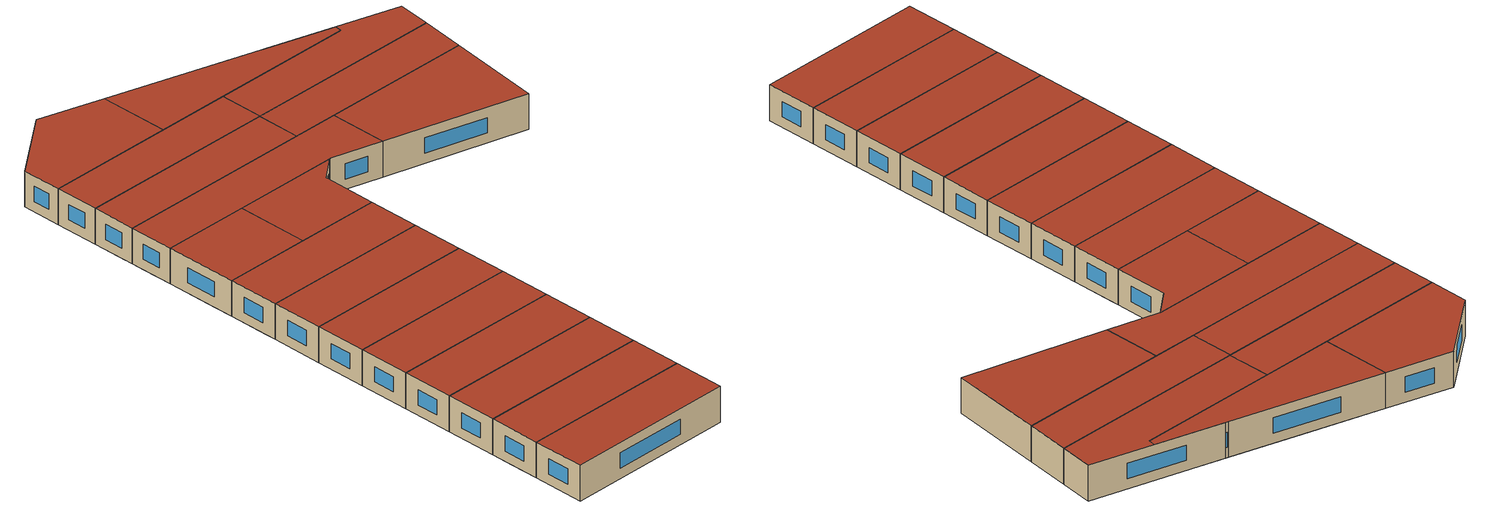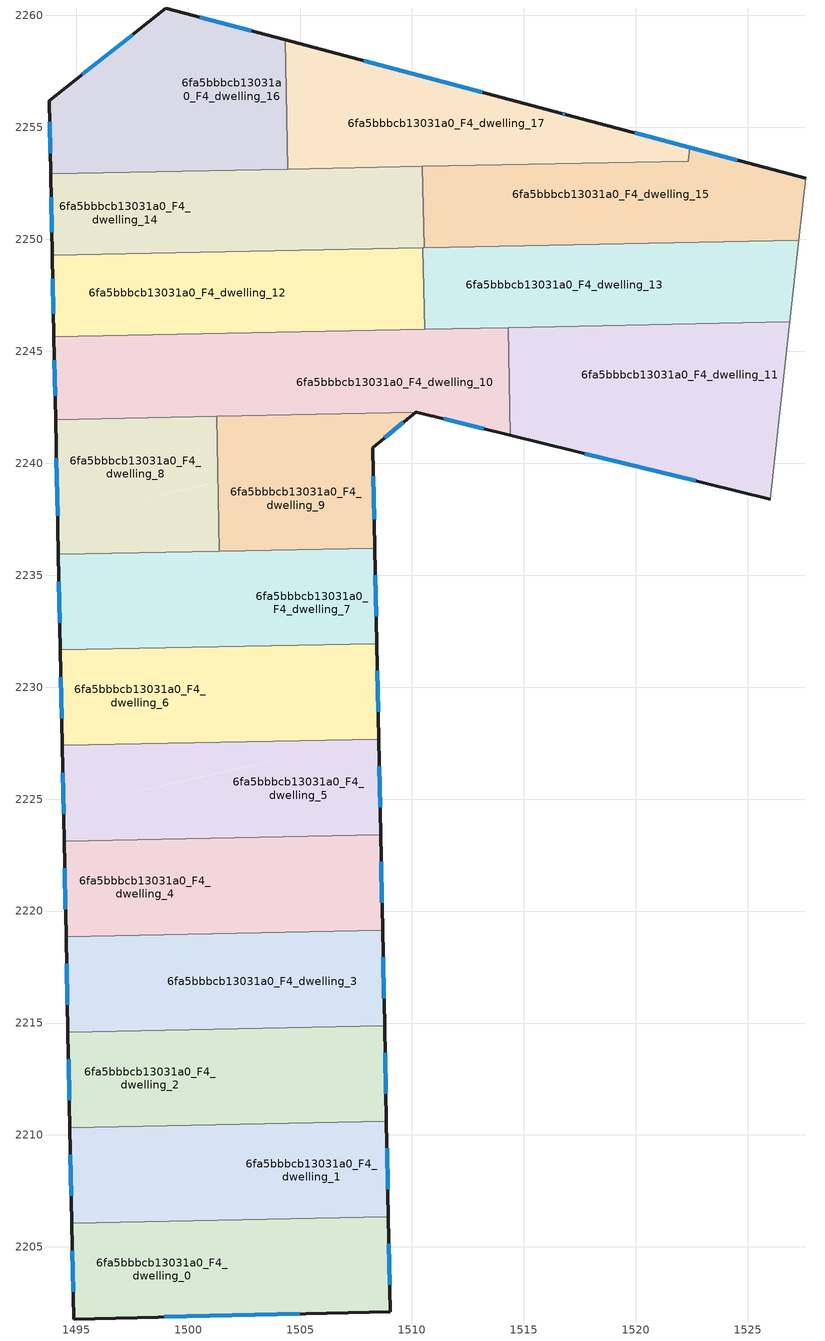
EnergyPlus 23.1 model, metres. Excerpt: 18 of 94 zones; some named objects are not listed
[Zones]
6fa5bbbcb13031a0_F4_dwelling_0
 floor to 6fa5bbbcb13031a0_F3_dwelling_0 (EU_floor_Construction): 1502.46,2206.22 1503.43,2201.97 1494.9,2201.78 1494.81,2206.06 z12
 floor to 6fa5bbbcb13031a0_F3_dwelling_1 (EU_floor_Construction): 1508.95,2206.35 1509.03,2202.1 1503.43,2201.97 1502.46,2206.22 z12
 wall outside (EU_wall_Construction): 1494.81,2206.06 1494.9,2201.78 1509.03,2202.1 1508.95,2206.35 z12:15
 wall to 6fa5bbbcb13031a0_F4_dwelling_1 (EU_wall_Construction): 1508.95,2206.35 1494.81,2206.06 z12:15
 window (EU_Window_Construction): 1509.01,2203.31 1508.97,2205.14 / 1498.93,2201.87 1504.99,2202.01 / 1494.83,2204.84 1494.87,2203 z12.86:14.14
 roof outside (EU_roof_Construction): 1509.03,2202.1 1508.95,2206.35 1494.81,2206.06 1494.9,2201.78 z15
6fa5bbbcb13031a0_F4_dwelling_1
 floor to 6fa5bbbcb13031a0_F3_dwelling_1 (EU_floor_Construction): 1508.86,2210.61 1508.95,2206.35 1502.46,2206.22 1501.61,2209.98 1503.96,2210.52 z12
 floor to 6fa5bbbcb13031a0_F3_dwelling_0 (EU_floor_Construction): 1501.61,2209.98 1502.46,2206.22 1494.81,2206.06 1494.76,2208.42 z12
 floor to 6fa5bbbcb13031a0_F3_dwelling_2 (EU_floor_Construction): 1502.53,2210.49 1502.6,2210.21 1494.76,2208.42 1494.72,2210.33 z12
 floor to 6fa5bbbcb13031a0_F3_dwelling_3 (EU_floor_Construction): 1503.96,2210.52 1502.6,2210.21 1502.53,2210.49 z12
 wall outside (EU_wall_Construction): 1508.95,2206.35 1508.86,2210.62 / 1494.72,2210.33 1494.81,2206.06 z12:15
 wall to 6fa5bbbcb13031a0_F4_dwelling_2 (EU_wall_Construction): 1508.86,2210.62 1494.72,2210.33 z12:15
 window (EU_Window_Construction): 1508.92,2207.57 1508.89,2209.4 / 1494.75,2209.11 1494.78,2207.28 z12.86:14.14
 roof outside (EU_roof_Construction): 1508.95,2206.35 1508.86,2210.62 1494.72,2210.33 1494.81,2206.06 z15
6fa5bbbcb13031a0_F4_dwelling_10
 floor to 6fa5bbbcb13031a0_F3_dwelling_10 (EU_floor_Construction): 1503.52,2245.84 1504.36,2242.16 1494.08,2241.95 1494.03,2244.5 1499.57,2245.76 z12
 floor to 6fa5bbbcb13031a0_F3_dwelling_12 (EU_floor_Construction): 1514.31,2245.69 1514.4,2241.25 1510.18,2242.28 1510.16,2242.27 1504.36,2242.16 1503.52,2245.84 1510.83,2245.99 1511.07,2244.95 z12
 floor to 6fa5bbbcb13031a0_F3_dwelling_13 (EU_floor_Construction): 1514.3,2246.06 1514.31,2245.69 1511.07,2244.95 1510.83,2245.99 z12
 floor to 6fa5bbbcb13031a0_F3_dwelling_14 (EU_floor_Construction): 1499.57,2245.76 1494.03,2244.5 1494.01,2245.65 z12
 wall outside (EU_wall_Construction): 1510.16,2242.27 1510.18,2242.28 1510.21,2242.28 1514.4,2241.25 / 1494.01,2245.65 1494.08,2241.95 z12:15
 wall to 6fa5bbbcb13031a0_F4_dwelling_11 (EU_wall_Construction): 1514.4,2241.25 1514.3,2246.06 z12:15
 wall to 6fa5bbbcb13031a0_F4_dwelling_9 (EU_wall_Construction): 1501.27,2242.09 1510.16,2242.27 z12:15
 wall to 6fa5bbbcb13031a0_F4_dwelling_12 (EU_wall_Construction): 1510.56,2245.98 1494.01,2245.65 z12:15
 wall to 6fa5bbbcb13031a0_F4_dwelling_8 (EU_wall_Construction): 1494.08,2241.95 1501.27,2242.09 z12:15
 wall to 6fa5bbbcb13031a0_F4_dwelling_13 (EU_wall_Construction): 1514.3,2246.06 1510.56,2245.98 z12:15
 window (EU_Window_Construction): 1511.41,2241.98 1513.2,2241.54 / 1494.03,2244.59 1494.06,2243.01 z12.86:14.14
 roof outside (EU_roof_Construction): 1514.4,2241.25 1514.3,2246.06 1494.01,2245.65 1494.08,2241.95 1510.16,2242.27 1510.18,2242.28 1510.21,2242.28 z15
6fa5bbbcb13031a0_F4_dwelling_11
 floor to 6fa5bbbcb13031a0_F3_dwelling_11 (EU_floor_Construction): 1526.88,2246.31 1526,2238.4 1518.06,2240.35 1516.75,2246.11 z12
 floor to 6fa5bbbcb13031a0_F3_dwelling_13 (EU_floor_Construction): 1516.09,2246.09 1514.31,2245.69 1514.3,2246.06 z12
 floor to 6fa5bbbcb13031a0_F3_dwelling_12 (EU_floor_Construction): 1516.75,2246.11 1518.06,2240.35 1514.4,2241.25 1514.31,2245.69 1516.09,2246.09 z12
 wall outside (EU_wall_Construction): 1514.4,2241.25 1526,2238.4 z12:15
 wall adiabatic (EU_wall_Construction): 1526,2238.4 1526.88,2246.31 z12:15
 wall to 6fa5bbbcb13031a0_F4_dwelling_13 (EU_wall_Construction): 1526.88,2246.31 1514.3,2246.06 z12:15
 window (EU_Window_Construction): 1517.71,2240.44 1522.68,2239.22 z12.86:14.14
 roof outside (EU_roof_Construction): 1526,2238.4 1526.88,2246.31 1514.3,2246.06 1514.4,2241.25 z15
6fa5bbbcb13031a0_F4_dwelling_12
 floor to 6fa5bbbcb13031a0_F3_dwelling_12 (EU_floor_Construction): 1510.33,2248.21 1510.54,2247.29 1510.56,2245.98 1503.52,2245.84 1503.34,2246.62 z12
 floor to 6fa5bbbcb13031a0_F3_dwelling_14 (EU_floor_Construction): 1507.37,2249.56 1507.81,2247.64 1499.57,2245.76 1494.01,2245.65 1493.96,2248.17 1499.31,2249.4 z12
 floor to 6fa5bbbcb13031a0_F3_dwelling_13 (EU_floor_Construction): 1510.52,2248.26 1510.54,2247.29 1510.33,2248.21 z12
 floor adiabatic (EU_floor_Construction): 1510.49,2249.62 1510.52,2248.26 1503.34,2246.62 1503.52,2245.84 1499.57,2245.76 1507.81,2247.64 1507.37,2249.56 1499.31,2249.4 1493.96,2248.17 1493.99,2246.36 1493.93,2249.29 z12
 wall outside (EU_wall_Construction): 1493.93,2249.29 1494.01,2245.65 z12:15
 wall to 6fa5bbbcb13031a0_F4_dwelling_13 (EU_wall_Construction): 1510.56,2245.98 1510.49,2249.62 z12:15
 wall to 6fa5bbbcb13031a0_F4_dwelling_14 (EU_wall_Construction): 1510.49,2249.62 1493.93,2249.29 z12:15
 window (EU_Window_Construction): 1493.96,2248.25 1493.99,2246.69 z12.86:14.14
 roof outside (EU_roof_Construction): 1510.56,2245.98 1510.49,2249.62 1493.93,2249.29 1494.01,2245.65 z15
6fa5bbbcb13031a0_F4_dwelling_13
 floor to 6fa5bbbcb13031a0_F3_dwelling_13 (EU_floor_Construction): 1527.28,2249.96 1527.13,2248.61 1516.09,2246.09 1510.83,2245.99 1510.54,2247.29 1510.52,2248.26 1517.09,2249.76 z12
 floor to 6fa5bbbcb13031a0_F3_dwelling_11 (EU_floor_Construction): 1527.13,2248.61 1526.88,2246.31 1516.75,2246.11 1516.72,2246.24 z12
 floor to 6fa5bbbcb13031a0_F3_dwelling_15 (EU_floor_Construction): 1517.09,2249.76 1510.52,2248.26 1510.49,2249.62 z12
 floor to 6fa5bbbcb13031a0_F3_dwelling_12 (EU_floor_Construction): 1510.54,2247.29 1510.83,2245.99 1510.56,2245.98 z12; 1516.72,2246.24 1516.75,2246.11 1516.09,2246.09 z12
 wall adiabatic (EU_wall_Construction): 1526.88,2246.31 1527.28,2249.96 z12:15
 wall to 6fa5bbbcb13031a0_F4_dwelling_15 (EU_wall_Construction): 1527.28,2249.96 1510.54,2249.63 z12:15
 wall to 6fa5bbbcb13031a0_F4_dwelling_14 (EU_wall_Construction): 1510.54,2249.62 1510.49,2249.62 z12:15
 roof outside (EU_roof_Construction): 1526.88,2246.31 1527.28,2249.96 1510.49,2249.62 1510.56,2245.98 z15
6fa5bbbcb13031a0_F4_dwelling_14
 floor to 6fa5bbbcb13031a0_F3_dwelling_14 (EU_floor_Construction): 1507,2251.16 1507.37,2249.56 1499.31,2249.4 z12
 floor to 6fa5bbbcb13031a0_F3_dwelling_16 (EU_floor_Construction): 1500.19,2253.05 1500.94,2249.77 1499.31,2249.4 1493.93,2249.29 1493.86,2252.92 z12
 floor to 6fa5bbbcb13031a0_F3_dwelling_18 (EU_floor_Construction): 1506.54,2253.18 1507,2251.16 1500.94,2249.77 1500.19,2253.05 z12
 floor to 6fa5bbbcb13031a0_F3_dwelling_17 (EU_floor_Construction): 1510.47,2253.26 1510.49,2251.95 1509.05,2251.62 1509.51,2249.6 1507.37,2249.56 1506.54,2253.18 z12
 floor to 6fa5bbbcb13031a0_F3_dwelling_15 (EU_floor_Construction): 1510.49,2251.95 1510.54,2249.63 1509.51,2249.6 1509.05,2251.62 z12
 wall outside (EU_wall_Construction): 1493.86,2252.92 1493.93,2249.29 z12:15
 wall to 6fa5bbbcb13031a0_F4_dwelling_15 (EU_wall_Construction): 1510.54,2249.62 1510.47,2253.26 z12:15
 wall to 6fa5bbbcb13031a0_F4_dwelling_16 (EU_wall_Construction): 1504.46,2253.14 1493.86,2252.92 z12:15
 wall to 6fa5bbbcb13031a0_F4_dwelling_17 (EU_wall_Construction): 1510.46,2253.26 1504.46,2253.14 z12:15
 window (EU_Window_Construction): 1493.88,2251.88 1493.91,2250.33 z12.86:14.14
 roof outside (EU_roof_Construction): 1510.54,2249.62 1510.47,2253.26 1493.86,2252.92 1493.93,2249.29 z15
6fa5bbbcb13031a0_F4_dwelling_15
 floor to 6fa5bbbcb13031a0_F3_dwelling_15 (EU_floor_Construction): 1527.59,2252.73 1527.53,2252.14 1517.09,2249.76 1510.54,2249.62 1510.49,2251.95 1516.78,2253.39 1522.34,2253.5 1522.42,2254.09 1521.25,2254.41 1521.27,2254.41 z12
 floor to 6fa5bbbcb13031a0_F3_dwelling_13 (EU_floor_Construction): 1527.53,2252.14 1527.28,2249.96 1517.09,2249.76 z12
 floor to 6fa5bbbcb13031a0_F3_dwelling_17 (EU_floor_Construction): 1521.27,2254.41 1521.25,2254.41 1516.65,2255.64 1516.9,2255.57 z12; 1516.78,2253.39 1510.49,2251.95 1510.47,2253.26 z12
 wall outside (EU_wall_Construction): 1527.59,2252.73 1516.9,2255.57 1516.65,2255.64 z12:15
 wall adiabatic (EU_wall_Construction): 1527.28,2249.96 1527.59,2252.73 z12:15
 wall to 6fa5bbbcb13031a0_F4_dwelling_17 (EU_wall_Construction): 1516.65,2255.64 1522.42,2254.09 1522.34,2253.5 1510.47,2253.26 z12:15
 window (EU_Window_Construction): 1516.83,2255.59 1516.72,2255.62 / 1524.54,2253.54 1519.95,2254.76 z12.86:14.14
 roof outside (EU_roof_Construction): 1527.28,2249.96 1527.59,2252.73 1516.9,2255.57 1516.65,2255.64 1522.42,2254.09 1522.34,2253.5 1510.47,2253.26 1510.54,2249.62 z15
6fa5bbbcb13031a0_F4_dwelling_16
 floor to 6fa5bbbcb13031a0_F3_dwelling_16 (EU_floor_Construction): 1498.6,2260.01 1500.19,2253.05 1493.86,2252.92 1493.79,2256.18 z12
 floor to 6fa5bbbcb13031a0_F3_dwelling_18 (EU_floor_Construction): 1504.34,2258.91 1504.46,2253.14 1500.19,2253.05 1498.6,2260.01 1499.01,2260.33 z12
 wall outside (EU_wall_Construction): 1504.34,2258.91 1499.01,2260.33 1493.79,2256.18 1493.86,2252.92 z12:15
 wall to 6fa5bbbcb13031a0_F4_dwelling_17 (EU_wall_Construction): 1504.46,2253.14 1504.34,2258.91 z12:15
 window (EU_Window_Construction): 1493.81,2255.25 1493.84,2253.85 / 1497.52,2259.15 1495.28,2257.37 / 1502.82,2259.32 1500.53,2259.93 z12.86:14.14
 roof outside (EU_roof_Construction): 1504.46,2253.14 1504.34,2258.91 1499.01,2260.33 1493.79,2256.18 1493.86,2252.92 z15
6fa5bbbcb13031a0_F4_dwelling_17
 floor to 6fa5bbbcb13031a0_F3_dwelling_17 (EU_floor_Construction): 1521.25,2254.41 1516.78,2253.39 1506.54,2253.18 1505.88,2256.06 1510.82,2257.19 z12
 floor to 6fa5bbbcb13031a0_F3_dwelling_15 (EU_floor_Construction): 1522.42,2254.09 1522.34,2253.5 1516.78,2253.39 1521.25,2254.41 z12
 floor to 6fa5bbbcb13031a0_F3_dwelling_18 (EU_floor_Construction): 1510.82,2257.19 1505.88,2256.06 1506.54,2253.18 1504.46,2253.14 1504.34,2258.91 z12
 wall outside (EU_wall_Construction): 1516.65,2255.64 1504.34,2258.91 z12:15
 window (EU_Window_Construction): 1513.13,2256.57 1507.86,2257.98 z12.86:14.14
 roof outside (EU_roof_Construction): 1522.34,2253.5 1522.42,2254.09 1504.34,2258.91 1504.46,2253.14 z15
6fa5bbbcb13031a0_F4_dwelling_2
 floor to 6fa5bbbcb13031a0_F3_dwelling_2 (EU_floor_Construction): 1501.56,2214.74 1502.53,2210.49 1494.72,2210.33 1494.64,2214.59 z12
 floor to 6fa5bbbcb13031a0_F3_dwelling_1 (EU_floor_Construction): 1508.84,2211.63 1508.86,2210.61 1503.96,2210.52 z12
 floor to 6fa5bbbcb13031a0_F3_dwelling_3 (EU_floor_Construction): 1508.77,2214.88 1508.84,2211.63 1503.96,2210.52 1502.53,2210.49 1501.56,2214.74 z12
 wall outside (EU_wall_Construction): 1508.86,2210.62 1508.77,2214.88 / 1494.64,2214.59 1494.72,2210.33 z12:15
 wall to 6fa5bbbcb13031a0_F4_dwelling_3 (EU_wall_Construction): 1508.77,2214.88 1494.64,2214.59 z12:15
 window (EU_Window_Construction): 1508.84,2211.83 1508.8,2213.66 / 1494.66,2213.38 1494.7,2211.55 z12.86:14.14
 roof outside (EU_roof_Construction): 1508.86,2210.62 1508.77,2214.88 1494.64,2214.59 1494.72,2210.33 z15
6fa5bbbcb13031a0_F4_dwelling_3
 floor to 6fa5bbbcb13031a0_F3_dwelling_4 (EU_floor_Construction): 1502.27,2219.02 1502.43,2218.29 1494.6,2216.5 1494.55,2218.86 z12
 floor to 6fa5bbbcb13031a0_F3_dwelling_5 (EU_floor_Construction): 1505.95,2219.09 1502.43,2218.29 1502.27,2219.02 z12
 floor adiabatic (EU_floor_Construction): 1508.69,2219.15 1508.77,2214.88 1494.64,2214.59 1494.6,2216.5 1505.95,2219.09 z12
 wall outside (EU_wall_Construction): 1508.77,2214.88 1508.69,2219.15 / 1494.55,2218.86 1494.64,2214.59 z12:15
 wall to 6fa5bbbcb13031a0_F4_dwelling_4 (EU_wall_Construction): 1508.69,2219.15 1494.55,2218.86 z12:15
 window (EU_Window_Construction): 1508.75,2216.1 1508.71,2217.93 / 1494.57,2217.64 1494.61,2215.81 z12.86:14.14
 roof outside (EU_roof_Construction): 1508.77,2214.88 1508.69,2219.15 1494.55,2218.86 1494.64,2214.59 z15
6fa5bbbcb13031a0_F4_dwelling_4
 floor to 6fa5bbbcb13031a0_F3_dwelling_4 (EU_floor_Construction): 1501.3,2223.27 1502.27,2219.02 1494.55,2218.86 1494.46,2223.13 z12
 floor to 6fa5bbbcb13031a0_F3_dwelling_3 (EU_floor_Construction): 1508.67,2219.71 1508.69,2219.15 1505.95,2219.09 z12
 floor to 6fa5bbbcb13031a0_F3_dwelling_5 (EU_floor_Construction): 1508.6,2223.41 1508.67,2219.71 1505.95,2219.09 1502.27,2219.02 1501.3,2223.27 z12
 wall outside (EU_wall_Construction): 1508.69,2219.15 1508.6,2223.41 / 1494.46,2223.13 1494.55,2218.86 z12:15
 wall to 6fa5bbbcb13031a0_F4_dwelling_5 (EU_wall_Construction): 1508.6,2223.41 1494.46,2223.13 z12:15
 window (EU_Window_Construction): 1508.66,2220.37 1508.62,2222.19 / 1494.49,2221.91 1494.53,2220.08 z12.86:14.14
 roof outside (EU_roof_Construction): 1508.69,2219.15 1508.6,2223.41 1494.46,2223.13 1494.55,2218.86 z15
6fa5bbbcb13031a0_F4_dwelling_5
 floor to 6fa5bbbcb13031a0_F3_dwelling_5 (EU_floor_Construction): 1508.51,2227.68 1508.6,2223.41 1501.3,2223.27 1500.67,2226.01 1507.96,2227.67 z12
 floor to 6fa5bbbcb13031a0_F3_dwelling_4 (EU_floor_Construction): 1500.67,2226.01 1501.3,2223.27 1494.46,2223.13 1494.43,2224.58 z12
 floor to 6fa5bbbcb13031a0_F3_dwelling_6 (EU_floor_Construction): 1501.99,2227.55 1502.26,2226.37 1494.43,2224.58 1494.38,2227.39 z12
 floor to 6fa5bbbcb13031a0_F3_dwelling_7 (EU_floor_Construction): 1507.96,2227.67 1502.26,2226.37 1501.99,2227.55 z12
 wall outside (EU_wall_Construction): 1508.6,2223.41 1508.51,2227.68 / 1494.38,2227.39 1494.46,2223.13 z12:15
 wall to 6fa5bbbcb13031a0_F4_dwelling_6 (EU_wall_Construction): 1508.51,2227.68 1494.38,2227.39 z12:15
 window (EU_Window_Construction): 1508.57,2224.63 1508.54,2226.46 / 1494.4,2226.18 1494.44,2224.35 z12.86:14.14
 roof outside (EU_roof_Construction): 1508.6,2223.41 1508.51,2227.68 1494.38,2227.39 1494.46,2223.13 z15
6fa5bbbcb13031a0_F4_dwelling_6
 floor to 6fa5bbbcb13031a0_F3_dwelling_6 (EU_floor_Construction): 1501.02,2231.8 1501.99,2227.55 1494.38,2227.39 1494.29,2231.66 z12
 floor to 6fa5bbbcb13031a0_F3_dwelling_7 (EU_floor_Construction): 1508.42,2231.95 1508.51,2227.8 1507.96,2227.67 1501.99,2227.55 1501.02,2231.8 z12
 floor to 6fa5bbbcb13031a0_F3_dwelling_5 (EU_floor_Construction): 1508.51,2227.8 1508.51,2227.68 1507.96,2227.67 z12
 wall outside (EU_wall_Construction): 1508.51,2227.68 1508.42,2231.95 / 1494.29,2231.66 1494.38,2227.39 z12:15
 wall to 6fa5bbbcb13031a0_F4_dwelling_7 (EU_wall_Construction): 1508.42,2231.95 1494.29,2231.66 z12:15
 window (EU_Window_Construction): 1508.49,2228.9 1508.45,2230.73 / 1494.32,2230.44 1494.35,2228.61 z12.86:14.14
 roof outside (EU_roof_Construction): 1508.51,2227.68 1508.42,2231.95 1494.29,2231.66 1494.38,2227.39 z15
6fa5bbbcb13031a0_F4_dwelling_7
 floor to 6fa5bbbcb13031a0_F3_dwelling_7 (EU_floor_Construction): 1508.35,2235.74 1508.42,2231.95 1501.02,2231.8 1500.53,2233.95 z12
 floor to 6fa5bbbcb13031a0_F3_dwelling_8 (EU_floor_Construction): 1501.39,2236.07 1501.81,2234.24 1494.27,2232.52 1494.21,2235.93 z12
 floor to 6fa5bbbcb13031a0_F3_dwelling_9 (EU_floor_Construction): 1508.34,2236.21 1508.35,2235.74 1501.81,2234.24 1501.39,2236.07 z12
 floor to 6fa5bbbcb13031a0_F3_dwelling_6 (EU_floor_Construction): 1500.53,2233.95 1501.02,2231.8 1494.29,2231.66 1494.27,2232.52 z12
 wall outside (EU_wall_Construction): 1508.42,2231.95 1508.34,2236.21 / 1494.21,2235.93 1494.29,2231.66 z12:15
 wall to 6fa5bbbcb13031a0_F4_dwelling_8 (EU_wall_Construction): 1501.4,2236.07 1494.21,2235.93 z12:15
 wall to 6fa5bbbcb13031a0_F4_dwelling_9 (EU_wall_Construction): 1508.34,2236.21 1501.4,2236.08 z12:15
 window (EU_Window_Construction): 1508.4,2233.17 1508.36,2235 / 1494.23,2234.71 1494.27,2232.88 z12.86:14.14
 roof outside (EU_roof_Construction): 1508.42,2231.95 1508.34,2236.21 1494.21,2235.93 1494.29,2231.66 z15
6fa5bbbcb13031a0_F4_dwelling_8
 floor to 6fa5bbbcb13031a0_F3_dwelling_8 (EU_floor_Construction): 1500.71,2239.03 1501.39,2236.07 1494.21,2235.93 1494.17,2237.53 z12
 floor to 6fa5bbbcb13031a0_F3_dwelling_10 (EU_floor_Construction): 1501.27,2242.09 1501.33,2239.17 1494.17,2237.53 1494.08,2241.95 z12
 floor to 6fa5bbbcb13031a0_F3_dwelling_9 (EU_floor_Construction): 1501.33,2239.17 1501.4,2236.08 1500.71,2239.03 z12
 wall outside (EU_wall_Construction): 1494.08,2241.95 1494.21,2235.93 z12:15
 wall to 6fa5bbbcb13031a0_F4_dwelling_9 (EU_wall_Construction): 1501.4,2236.08 1501.27,2242.09 z12:15
 window (EU_Window_Construction): 1494.12,2240.23 1494.17,2237.65 z12.86:14.14
 roof outside (EU_roof_Construction): 1501.4,2236.08 1501.27,2242.09 1494.08,2241.95 1494.21,2235.93 z15
6fa5bbbcb13031a0_F4_dwelling_9
 floor to 6fa5bbbcb13031a0_F3_dwelling_9 (EU_floor_Construction): 1508.34,2240.77 1508.25,2240.69 1508.34,2236.21 1501.4,2236.08 1501.33,2239.17 z12
 floor to 6fa5bbbcb13031a0_F3_dwelling_10 (EU_floor_Construction): 1504.36,2242.16 1504.86,2239.97 1501.33,2239.17 1501.27,2242.09 z12
 floor to 6fa5bbbcb13031a0_F3_dwelling_12 (EU_floor_Construction): 1510.16,2242.27 1508.34,2240.77 1504.86,2239.97 1504.36,2242.16 z12
 wall outside (EU_wall_Construction): 1508.34,2236.21 1508.25,2240.69 1510.16,2242.27 z12:15
 window (EU_Window_Construction): 1508.79,2241.14 1509.62,2241.82 / 1508.31,2237.49 1508.27,2239.41 z12.86:14.14
 roof outside (EU_roof_Construction): 1508.34,2236.21 1508.25,2240.69 1510.16,2242.27 1501.27,2242.09 1501.4,2236.08 z15
[Building]
EU S2 Campaign: North Axis=0; Terrain=City; Solar Distribution=FullExterior
[Site:Location]
Helsinki-Vantaa.AP: Latitude=60.317; Longitude=24.963; Time Zone=2; Elevation=54.6
[SizingPeriod:WeatherFileDays]
AnnualSizingPeriod: Begin Month=1; Begin Day of Month=1; End Month=12; End Day of Month=31; Day of Week for Start Day=Monday; Use Weather File Daylight Saving Period=No; Use Weather File Rain and Snow Indicators=No
[MATERIAL]
EU_InternalMass_Material: Roughness=MediumRough; Thickness=0.1; Conductivity=1; Density=1800; Specific Heat=900; Thermal Absorptance=0.9; Solar Absorptance=0.7; Visible Absorptance=0.7
[MATERIAL:NOMASS] Roughness=MediumRough; Thermal Absorptance=0.9; Solar Absorptance=0.7; Visible Absorptance=0.7
Name | Thermal Resistance
EU_wall_NoMass | 1.10183
EU_roof_NoMass; EU_floor_NoMass | 1.70606
[WINDOWMATERIAL:SIMPLEGLAZINGSYSTEM]
EU_Window_SimpleGlazing: UFactor=3.11035; Solar Heat Gain Coefficient=0.8; Visible Transmittance=0.8
[CONSTRUCTION]
EU_wall_Construction: EU_wall_NoMass
EU_roof_Construction: EU_roof_NoMass
EU_floor_Construction: EU_floor_NoMass
EU_Window_Construction: EU_Window_SimpleGlazing
EU_InternalMass_Construction: EU_InternalMass_Material
[ZONE] Type=1; Multiplier=1; Ceiling Height=autocalculate; Floor Area=autocalculate; Part of Total Floor Area=Yes
Name | Volume
6fa5bbbcb13031a0_F4_dwelling_0 | 181.001
6fa5bbbcb13031a0_F4_dwelling_1 | 181.031
6fa5bbbcb13031a0_F4_dwelling_10 | 232.109
6fa5bbbcb13031a0_F4_dwelling_11 | 232.11
6fa5bbbcb13031a0_F4_dwelling_12 | 181.003
6fa5bbbcb13031a0_F4_dwelling_13 | 181.011
6fa5bbbcb13031a0_F4_dwelling_14 | 181.022
6fa5bbbcb13031a0_F4_dwelling_15 | 183.089
6fa5bbbcb13031a0_F4_dwelling_16 | 188.016
6fa5bbbcb13031a0_F4_dwelling_17 | 171.769
6fa5bbbcb13031a0_F4_dwelling_2 | 181.019
6fa5bbbcb13031a0_F4_dwelling_3 | 180.999
6fa5bbbcb13031a0_F4_dwelling_4; 6fa5bbbcb13031a0_F4_dwelling_6 | 181.009
6fa5bbbcb13031a0_F4_dwelling_5 | 181.044
6fa5bbbcb13031a0_F4_dwelling_7 | 180.997
6fa5bbbcb13031a0_F4_dwelling_8 | 129.911
6fa5bbbcb13031a0_F4_dwelling_9 | 129.909
[INTERNALMASS] Construction=EU_InternalMass_Construction
Name | Zone or ZoneList | Surface Area
6fa5bbbcb13031a0_F4_dwelling_0_EU_InternalMass | 6fa5bbbcb13031a0_F4_dwelling_0 | 60.3335
6fa5bbbcb13031a0_F4_dwelling_1_EU_InternalMass | 6fa5bbbcb13031a0_F4_dwelling_1 | 60.3438
6fa5bbbcb13031a0_F4_dwelling_2_EU_InternalMass | 6fa5bbbcb13031a0_F4_dwelling_2 | 60.3396
6fa5bbbcb13031a0_F4_dwelling_3_EU_InternalMass | 6fa5bbbcb13031a0_F4_dwelling_3 | 60.3333
6fa5bbbcb13031a0_F4_dwelling_4_EU_InternalMass | 6fa5bbbcb13031a0_F4_dwelling_4 | 60.3361
6fa5bbbcb13031a0_F4_dwelling_5_EU_InternalMass | 6fa5bbbcb13031a0_F4_dwelling_5 | 60.3479
6fa5bbbcb13031a0_F4_dwelling_6_EU_InternalMass | 6fa5bbbcb13031a0_F4_dwelling_6 | 60.3367
6fa5bbbcb13031a0_F4_dwelling_7_EU_InternalMass | 6fa5bbbcb13031a0_F4_dwelling_7 | 60.3324
6fa5bbbcb13031a0_F4_dwelling_8_EU_InternalMass | 6fa5bbbcb13031a0_F4_dwelling_8 | 43.3036
6fa5bbbcb13031a0_F4_dwelling_9_EU_InternalMass | 6fa5bbbcb13031a0_F4_dwelling_9 | 43.3033
6fa5bbbcb13031a0_F4_dwelling_10_EU_InternalMass | 6fa5bbbcb13031a0_F4_dwelling_10 | 77.37
6fa5bbbcb13031a0_F4_dwelling_11_EU_InternalMass | 6fa5bbbcb13031a0_F4_dwelling_11 | 77.3692
6fa5bbbcb13031a0_F4_dwelling_12_EU_InternalMass | 6fa5bbbcb13031a0_F4_dwelling_12 | 60.3344
6fa5bbbcb13031a0_F4_dwelling_13_EU_InternalMass | 6fa5bbbcb13031a0_F4_dwelling_13 | 60.3375
6fa5bbbcb13031a0_F4_dwelling_14_EU_InternalMass | 6fa5bbbcb13031a0_F4_dwelling_14 | 60.3401
6fa5bbbcb13031a0_F4_dwelling_15_EU_InternalMass | 6fa5bbbcb13031a0_F4_dwelling_15 | 61.0428
6fa5bbbcb13031a0_F4_dwelling_16_EU_InternalMass | 6fa5bbbcb13031a0_F4_dwelling_16 | 62.6728
6fa5bbbcb13031a0_F4_dwelling_17_EU_InternalMass | 6fa5bbbcb13031a0_F4_dwelling_17 | 57.3014
[OTHEREQUIPMENT] Fuel Type=Electricity; Design Level Calculation Method=Watts/Area; Power per Zone Floor Area=1; Fraction Latent=0; Fraction Radiant=0; Fraction Lost=0; Carbon Dioxide Generation Rate=0; EndUse Subcategory=EU_Step8_InternalGains
Name | Zone or ZoneList or Space or SpaceList | Schedule
EU_Step8_InternalGain_6fa5bbbcb13031a0_F4_dwelling_0_f000 | 6fa5bbbcb13031a0_F4_dwelling_0 | EU_Step8_GainSchedule_6fa5bbbcb13031a0_F4_dwelling_0_f000
EU_Step8_InternalGain_6fa5bbbcb13031a0_F4_dwelling_1_f000 | 6fa5bbbcb13031a0_F4_dwelling_1 | EU_Step8_GainSchedule_6fa5bbbcb13031a0_F4_dwelling_1_f000
EU_Step8_InternalGain_6fa5bbbcb13031a0_F4_dwelling_2_f000 | 6fa5bbbcb13031a0_F4_dwelling_2 | EU_Step8_GainSchedule_6fa5bbbcb13031a0_F4_dwelling_2_f000
EU_Step8_InternalGain_6fa5bbbcb13031a0_F4_dwelling_3_f000 | 6fa5bbbcb13031a0_F4_dwelling_3 | EU_Step8_GainSchedule_6fa5bbbcb13031a0_F4_dwelling_3_f000
EU_Step8_InternalGain_6fa5bbbcb13031a0_F4_dwelling_4_f000 | 6fa5bbbcb13031a0_F4_dwelling_4 | EU_Step8_GainSchedule_6fa5bbbcb13031a0_F4_dwelling_4_f000
EU_Step8_InternalGain_6fa5bbbcb13031a0_F4_dwelling_5_f000 | 6fa5bbbcb13031a0_F4_dwelling_5 | EU_Step8_GainSchedule_6fa5bbbcb13031a0_F4_dwelling_5_f000
EU_Step8_InternalGain_6fa5bbbcb13031a0_F4_dwelling_6_f000 | 6fa5bbbcb13031a0_F4_dwelling_6 | EU_Step8_GainSchedule_6fa5bbbcb13031a0_F4_dwelling_6_f000
EU_Step8_InternalGain_6fa5bbbcb13031a0_F4_dwelling_7_f000 | 6fa5bbbcb13031a0_F4_dwelling_7 | EU_Step8_GainSchedule_6fa5bbbcb13031a0_F4_dwelling_7_f000
EU_Step8_InternalGain_6fa5bbbcb13031a0_F4_dwelling_8_f000 | 6fa5bbbcb13031a0_F4_dwelling_8 | EU_Step8_GainSchedule_6fa5bbbcb13031a0_F4_dwelling_8_f000
EU_Step8_InternalGain_6fa5bbbcb13031a0_F4_dwelling_9_f000 | 6fa5bbbcb13031a0_F4_dwelling_9 | EU_Step8_GainSchedule_6fa5bbbcb13031a0_F4_dwelling_9_f000
EU_Step8_InternalGain_6fa5bbbcb13031a0_F4_dwelling_10_f000 | 6fa5bbbcb13031a0_F4_dwelling_10 | EU_Step8_GainSchedule_6fa5bbbcb13031a0_F4_dwelling_10_f000
EU_Step8_InternalGain_6fa5bbbcb13031a0_F4_dwelling_11_f000 | 6fa5bbbcb13031a0_F4_dwelling_11 | EU_Step8_GainSchedule_6fa5bbbcb13031a0_F4_dwelling_11_f000
EU_Step8_InternalGain_6fa5bbbcb13031a0_F4_dwelling_12_f000 | 6fa5bbbcb13031a0_F4_dwelling_12 | EU_Step8_GainSchedule_6fa5bbbcb13031a0_F4_dwelling_12_f000
EU_Step8_InternalGain_6fa5bbbcb13031a0_F4_dwelling_13_f000 | 6fa5bbbcb13031a0_F4_dwelling_13 | EU_Step8_GainSchedule_6fa5bbbcb13031a0_F4_dwelling_13_f000
EU_Step8_InternalGain_6fa5bbbcb13031a0_F4_dwelling_14_f000 | 6fa5bbbcb13031a0_F4_dwelling_14 | EU_Step8_GainSchedule_6fa5bbbcb13031a0_F4_dwelling_14_f000
EU_Step8_InternalGain_6fa5bbbcb13031a0_F4_dwelling_15_f000 | 6fa5bbbcb13031a0_F4_dwelling_15 | EU_Step8_GainSchedule_6fa5bbbcb13031a0_F4_dwelling_15_f000
EU_Step8_InternalGain_6fa5bbbcb13031a0_F4_dwelling_16_f000 | 6fa5bbbcb13031a0_F4_dwelling_16 | EU_Step8_GainSchedule_6fa5bbbcb13031a0_F4_dwelling_16_f000
EU_Step8_InternalGain_6fa5bbbcb13031a0_F4_dwelling_17_f000 | 6fa5bbbcb13031a0_F4_dwelling_17 | EU_Step8_GainSchedule_6fa5bbbcb13031a0_F4_dwelling_17_f000
[ZONEVENTILATION:DESIGNFLOWRATE] Schedule=EU_AlwaysOn; Design Flow Rate Calculation Method=AirChanges/Hour; Air Changes per Hour=0.756316; Ventilation Type=Natural; Fan Pressure Rise=0; Fan Total Efficiency=1; Constant Term Coefficient=1; Temperature Term Coefficient=0; Velocity Term Coefficient=0; Velocity Squared Term Coefficient=0; Minimum Indoor Temperature=-100; Maximum Indoor Temperature=100; Delta Temperature=-100; Minimum Outdoor Temperature=-100; Maximum Outdoor Temperature=100; Maximum Wind Speed=40
Name | Zone or ZoneList or Space or SpaceList
EU_ConstantAir_6fa5bbbcb13031a0_F4_dwelling_0 | 6fa5bbbcb13031a0_F4_dwelling_0
EU_ConstantAir_6fa5bbbcb13031a0_F4_dwelling_1 | 6fa5bbbcb13031a0_F4_dwelling_1
EU_ConstantAir_6fa5bbbcb13031a0_F4_dwelling_2 | 6fa5bbbcb13031a0_F4_dwelling_2
EU_ConstantAir_6fa5bbbcb13031a0_F4_dwelling_3 | 6fa5bbbcb13031a0_F4_dwelling_3
EU_ConstantAir_6fa5bbbcb13031a0_F4_dwelling_4 | 6fa5bbbcb13031a0_F4_dwelling_4
EU_ConstantAir_6fa5bbbcb13031a0_F4_dwelling_5 | 6fa5bbbcb13031a0_F4_dwelling_5
EU_ConstantAir_6fa5bbbcb13031a0_F4_dwelling_6 | 6fa5bbbcb13031a0_F4_dwelling_6
EU_ConstantAir_6fa5bbbcb13031a0_F4_dwelling_7 | 6fa5bbbcb13031a0_F4_dwelling_7
EU_ConstantAir_6fa5bbbcb13031a0_F4_dwelling_8 | 6fa5bbbcb13031a0_F4_dwelling_8
EU_ConstantAir_6fa5bbbcb13031a0_F4_dwelling_9 | 6fa5bbbcb13031a0_F4_dwelling_9
EU_ConstantAir_6fa5bbbcb13031a0_F4_dwelling_10 | 6fa5bbbcb13031a0_F4_dwelling_10
EU_ConstantAir_6fa5bbbcb13031a0_F4_dwelling_11 | 6fa5bbbcb13031a0_F4_dwelling_11
EU_ConstantAir_6fa5bbbcb13031a0_F4_dwelling_12 | 6fa5bbbcb13031a0_F4_dwelling_12
EU_ConstantAir_6fa5bbbcb13031a0_F4_dwelling_13 | 6fa5bbbcb13031a0_F4_dwelling_13
EU_ConstantAir_6fa5bbbcb13031a0_F4_dwelling_14 | 6fa5bbbcb13031a0_F4_dwelling_14
EU_ConstantAir_6fa5bbbcb13031a0_F4_dwelling_15 | 6fa5bbbcb13031a0_F4_dwelling_15
EU_ConstantAir_6fa5bbbcb13031a0_F4_dwelling_16 | 6fa5bbbcb13031a0_F4_dwelling_16
EU_ConstantAir_6fa5bbbcb13031a0_F4_dwelling_17 | 6fa5bbbcb13031a0_F4_dwelling_17
[HVACTEMPLATE:ZONE:IDEALLOADSAIRSYSTEM] System Availability Schedule=EU_AlwaysOn; Maximum Heating Supply Air Temperature=50; Minimum Cooling Supply Air Temperature=13; Maximum Heating Supply Air Humidity Ratio=0.0156; Minimum Cooling Supply Air Humidity Ratio=0.0077; Heating Limit=NoLimit; Cooling Limit=NoLimit; Heating Availability Schedule=EU_AlwaysOn; Cooling Availability Schedule=EU_CoolingOff; Dehumidification Control Type=ConstantSensibleHeatRatio; Cooling Sensible Heat Ratio=0.7; Dehumidification Setpoint=60; Humidification Control Type=None; Humidification Setpoint=30; Outdoor Air Method=None; Outdoor Air Flow Rate per Person=0.00944; Outdoor Air Flow Rate per Zone Floor Area=0; Outdoor Air Flow Rate per Zone=0; Demand Controlled Ventilation Type=None; Outdoor Air Economizer Type=NoEconomizer; Heat Recovery Type=None; Sensible Heat Recovery Effectiveness=0.7; Latent Heat Recovery Effectiveness=0.65
Name | Template Thermostat
6fa5bbbcb13031a0_F4_dwelling_0 | EU_HeatOnly_6fa5bbbcb13031a0_F4_dwelling_0
6fa5bbbcb13031a0_F4_dwelling_1 | EU_HeatOnly_6fa5bbbcb13031a0_F4_dwelling_1
6fa5bbbcb13031a0_F4_dwelling_2 | EU_HeatOnly_6fa5bbbcb13031a0_F4_dwelling_2
6fa5bbbcb13031a0_F4_dwelling_3 | EU_HeatOnly_6fa5bbbcb13031a0_F4_dwelling_3
6fa5bbbcb13031a0_F4_dwelling_4 | EU_HeatOnly_6fa5bbbcb13031a0_F4_dwelling_4
6fa5bbbcb13031a0_F4_dwelling_5 | EU_HeatOnly_6fa5bbbcb13031a0_F4_dwelling_5
6fa5bbbcb13031a0_F4_dwelling_6 | EU_HeatOnly_6fa5bbbcb13031a0_F4_dwelling_6
6fa5bbbcb13031a0_F4_dwelling_7 | EU_HeatOnly_6fa5bbbcb13031a0_F4_dwelling_7
6fa5bbbcb13031a0_F4_dwelling_8 | EU_HeatOnly_6fa5bbbcb13031a0_F4_dwelling_8
6fa5bbbcb13031a0_F4_dwelling_9 | EU_HeatOnly_6fa5bbbcb13031a0_F4_dwelling_9
6fa5bbbcb13031a0_F4_dwelling_10 | EU_HeatOnly_6fa5bbbcb13031a0_F4_dwelling_10
6fa5bbbcb13031a0_F4_dwelling_11 | EU_HeatOnly_6fa5bbbcb13031a0_F4_dwelling_11
6fa5bbbcb13031a0_F4_dwelling_12 | EU_HeatOnly_6fa5bbbcb13031a0_F4_dwelling_12
6fa5bbbcb13031a0_F4_dwelling_13 | EU_HeatOnly_6fa5bbbcb13031a0_F4_dwelling_13
6fa5bbbcb13031a0_F4_dwelling_14 | EU_HeatOnly_6fa5bbbcb13031a0_F4_dwelling_14
6fa5bbbcb13031a0_F4_dwelling_15 | EU_HeatOnly_6fa5bbbcb13031a0_F4_dwelling_15
6fa5bbbcb13031a0_F4_dwelling_16 | EU_HeatOnly_6fa5bbbcb13031a0_F4_dwelling_16
6fa5bbbcb13031a0_F4_dwelling_17 | EU_HeatOnly_6fa5bbbcb13031a0_F4_dwelling_17
[SIZING:ZONE] Zone Cooling Design Supply Air Temperature Input Method=SupplyAirTemperature; Zone Cooling Design Supply Air Temperature=13; Zone Heating Design Supply Air Temperature Input Method=SupplyAirTemperature; Zone Heating Design Supply Air Temperature=50; Zone Cooling Design Supply Air Humidity Ratio=0.008; Zone Heating Design Supply Air Humidity Ratio=0.008; Cooling Design Air Flow Method=DesignDay; Cooling Design Air Flow Rate=0; Cooling Minimum Air Flow per Zone Floor Area=0.000762; Cooling Minimum Air Flow=0; Cooling Minimum Air Flow Fraction=0.2; Heating Design Air Flow Method=DesignDay; Heating Design Air Flow Rate=0; Heating Maximum Air Flow per Zone Floor Area=0.002032; Heating Maximum Air Flow=0.141576; Heating Maximum Air Flow Fraction=0.3; Account for Dedicated Outdoor Air System=No; Dedicated Outdoor Air System Control Strategy=NeutralSupplyAir; Dedicated Outdoor Air Low Setpoint Temperature for Design=autosize; Dedicated Outdoor Air High Setpoint Temperature for Design=autosize; Zone Load Sizing Method=Sensible Load Only No Latent Load; Zone Latent Cooling Design Supply Air Humidity Ratio Input Method=HumidityRatioDifference; Zone Cooling Design Supply Air Humidity Ratio Difference=0.005; Zone Latent Heating Design Supply Air Humidity Ratio Input Method=HumidityRatioDifference; Zone Humidification Design Supply Air Humidity Ratio Difference=0.005
6fa5bbbcb13031a0_F4_dwelling_0; 6fa5bbbcb13031a0_F4_dwelling_1; 6fa5bbbcb13031a0_F4_dwelling_2; 6fa5bbbcb13031a0_F4_dwelling_3; 6fa5bbbcb13031a0_F4_dwelling_4; 6fa5bbbcb13031a0_F4_dwelling_5; 6fa5bbbcb13031a0_F4_dwelling_6; 6fa5bbbcb13031a0_F4_dwelling_7; 6fa5bbbcb13031a0_F4_dwelling_8; 6fa5bbbcb13031a0_F4_dwelling_9; 6fa5bbbcb13031a0_F4_dwelling_10; 6fa5bbbcb13031a0_F4_dwelling_11; 6fa5bbbcb13031a0_F4_dwelling_12; 6fa5bbbcb13031a0_F4_dwelling_13; 6fa5bbbcb13031a0_F4_dwelling_14; 6fa5bbbcb13031a0_F4_dwelling_15; 6fa5bbbcb13031a0_F4_dwelling_16; 6fa5bbbcb13031a0_F4_dwelling_17
[SCHEDULE:CONSTANT]
Name | Hourly Value
EU_AlwaysOn | 1
EU_CoolingOff | 0
[SCHEDULE:FILE] Column Number=1; Rows to Skip at Top=0; Number of Hours of Data=8760; Column Separator=Comma; Interpolate to Timestep=No; Minutes per Item=60; Adjust Schedule for Daylight Savings=Yes
Name | File
EU_Step8_GainSchedule_6fa5bbbcb13031a0_F4_dwelling_0_f000 | ../../schedules/6fa5bbbcb13031a0/6fa5bbbcb13031a0_F4_dwelling_0_f000_gain.csv
EU_Step8_GainSchedule_6fa5bbbcb13031a0_F4_dwelling_1_f000 | ../../schedules/6fa5bbbcb13031a0/6fa5bbbcb13031a0_F4_dwelling_1_f000_gain.csv
EU_Step8_GainSchedule_6fa5bbbcb13031a0_F4_dwelling_2_f000 | ../../schedules/6fa5bbbcb13031a0/6fa5bbbcb13031a0_F4_dwelling_2_f000_gain.csv
EU_Step8_GainSchedule_6fa5bbbcb13031a0_F4_dwelling_3_f000 | ../../schedules/6fa5bbbcb13031a0/6fa5bbbcb13031a0_F4_dwelling_3_f000_gain.csv
EU_Step8_GainSchedule_6fa5bbbcb13031a0_F4_dwelling_4_f000 | ../../schedules/6fa5bbbcb13031a0/6fa5bbbcb13031a0_F4_dwelling_4_f000_gain.csv
EU_Step8_GainSchedule_6fa5bbbcb13031a0_F4_dwelling_5_f000 | ../../schedules/6fa5bbbcb13031a0/6fa5bbbcb13031a0_F4_dwelling_5_f000_gain.csv
EU_Step8_GainSchedule_6fa5bbbcb13031a0_F4_dwelling_6_f000 | ../../schedules/6fa5bbbcb13031a0/6fa5bbbcb13031a0_F4_dwelling_6_f000_gain.csv
EU_Step8_GainSchedule_6fa5bbbcb13031a0_F4_dwelling_7_f000 | ../../schedules/6fa5bbbcb13031a0/6fa5bbbcb13031a0_F4_dwelling_7_f000_gain.csv
EU_Step8_GainSchedule_6fa5bbbcb13031a0_F4_dwelling_8_f000 | ../../schedules/6fa5bbbcb13031a0/6fa5bbbcb13031a0_F4_dwelling_8_f000_gain.csv
EU_Step8_GainSchedule_6fa5bbbcb13031a0_F4_dwelling_9_f000 | ../../schedules/6fa5bbbcb13031a0/6fa5bbbcb13031a0_F4_dwelling_9_f000_gain.csv
EU_Step8_GainSchedule_6fa5bbbcb13031a0_F4_dwelling_10_f000 | ../../schedules/6fa5bbbcb13031a0/6fa5bbbcb13031a0_F4_dwelling_10_f000_gain.csv
EU_Step8_GainSchedule_6fa5bbbcb13031a0_F4_dwelling_11_f000 | ../../schedules/6fa5bbbcb13031a0/6fa5bbbcb13031a0_F4_dwelling_11_f000_gain.csv
EU_Step8_GainSchedule_6fa5bbbcb13031a0_F4_dwelling_12_f000 | ../../schedules/6fa5bbbcb13031a0/6fa5bbbcb13031a0_F4_dwelling_12_f000_gain.csv
EU_Step8_GainSchedule_6fa5bbbcb13031a0_F4_dwelling_13_f000 | ../../schedules/6fa5bbbcb13031a0/6fa5bbbcb13031a0_F4_dwelling_13_f000_gain.csv
EU_Step8_GainSchedule_6fa5bbbcb13031a0_F4_dwelling_14_f000 | ../../schedules/6fa5bbbcb13031a0/6fa5bbbcb13031a0_F4_dwelling_14_f000_gain.csv
EU_Step8_GainSchedule_6fa5bbbcb13031a0_F4_dwelling_15_f000 | ../../schedules/6fa5bbbcb13031a0/6fa5bbbcb13031a0_F4_dwelling_15_f000_gain.csv
EU_Step8_GainSchedule_6fa5bbbcb13031a0_F4_dwelling_16_f000 | ../../schedules/6fa5bbbcb13031a0/6fa5bbbcb13031a0_F4_dwelling_16_f000_gain.csv
EU_Step8_GainSchedule_6fa5bbbcb13031a0_F4_dwelling_17_f000 | ../../schedules/6fa5bbbcb13031a0/6fa5bbbcb13031a0_F4_dwelling_17_f000_gain.csv
